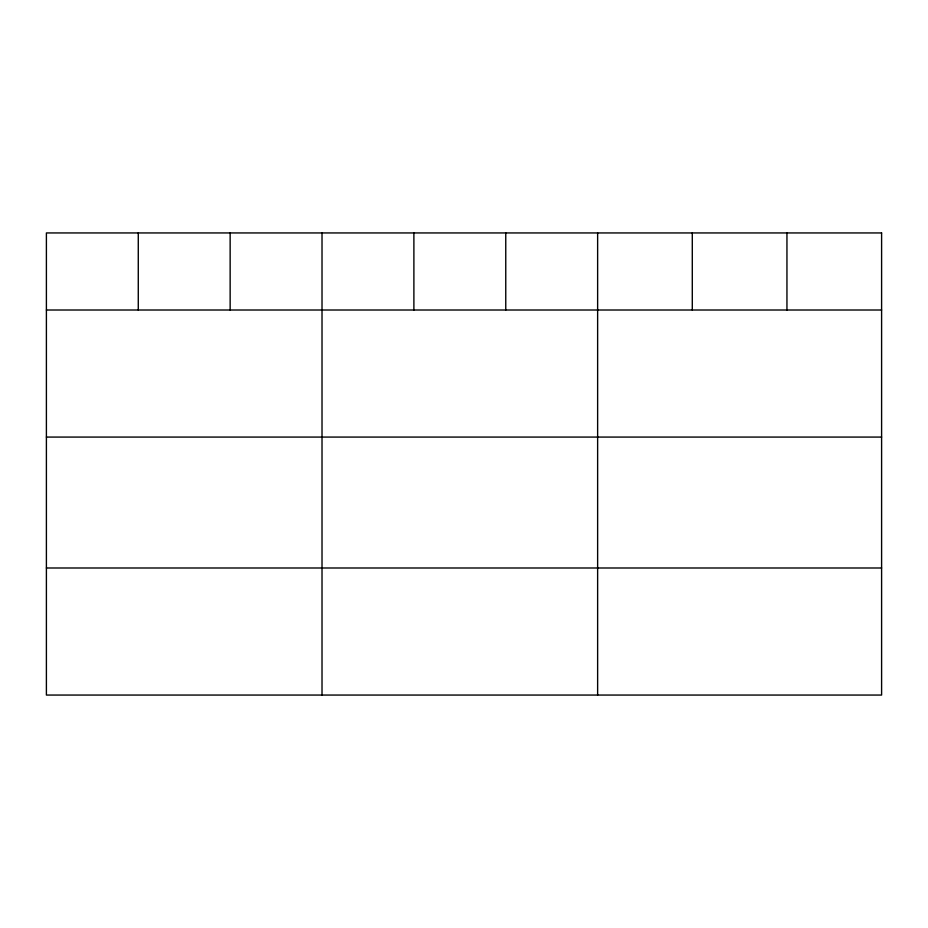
<?xml version="1.0" encoding="UTF-8"?>
<svg xmlns="http://www.w3.org/2000/svg" width="928" height="928" viewBox="0 0 928 928"><rect width="100%" height="100%" fill="white"/><g stroke="black" fill="none" stroke-linecap="round" stroke-linejoin="round"><path stroke-width="1.39" d="M46.4 310.01L881.6 310.01M46.4 437.076L881.6 437.076M46.4 567.994L881.6 567.994M786.944 232.94L786.944 310.01M692.288 232.94L692.288 310.01M597.632 232.94L597.632 695.06M505.76 232.94L505.76 310.01M413.888 232.94L413.888 310.01M322.016 232.94L322.016 695.06M230.144 232.94L230.144 310.01M138.272 232.94L138.272 310.01M881.6 232.94L46.4 232.94L46.4 695.06L881.6 695.06L881.6 232.94"/></g></svg>
